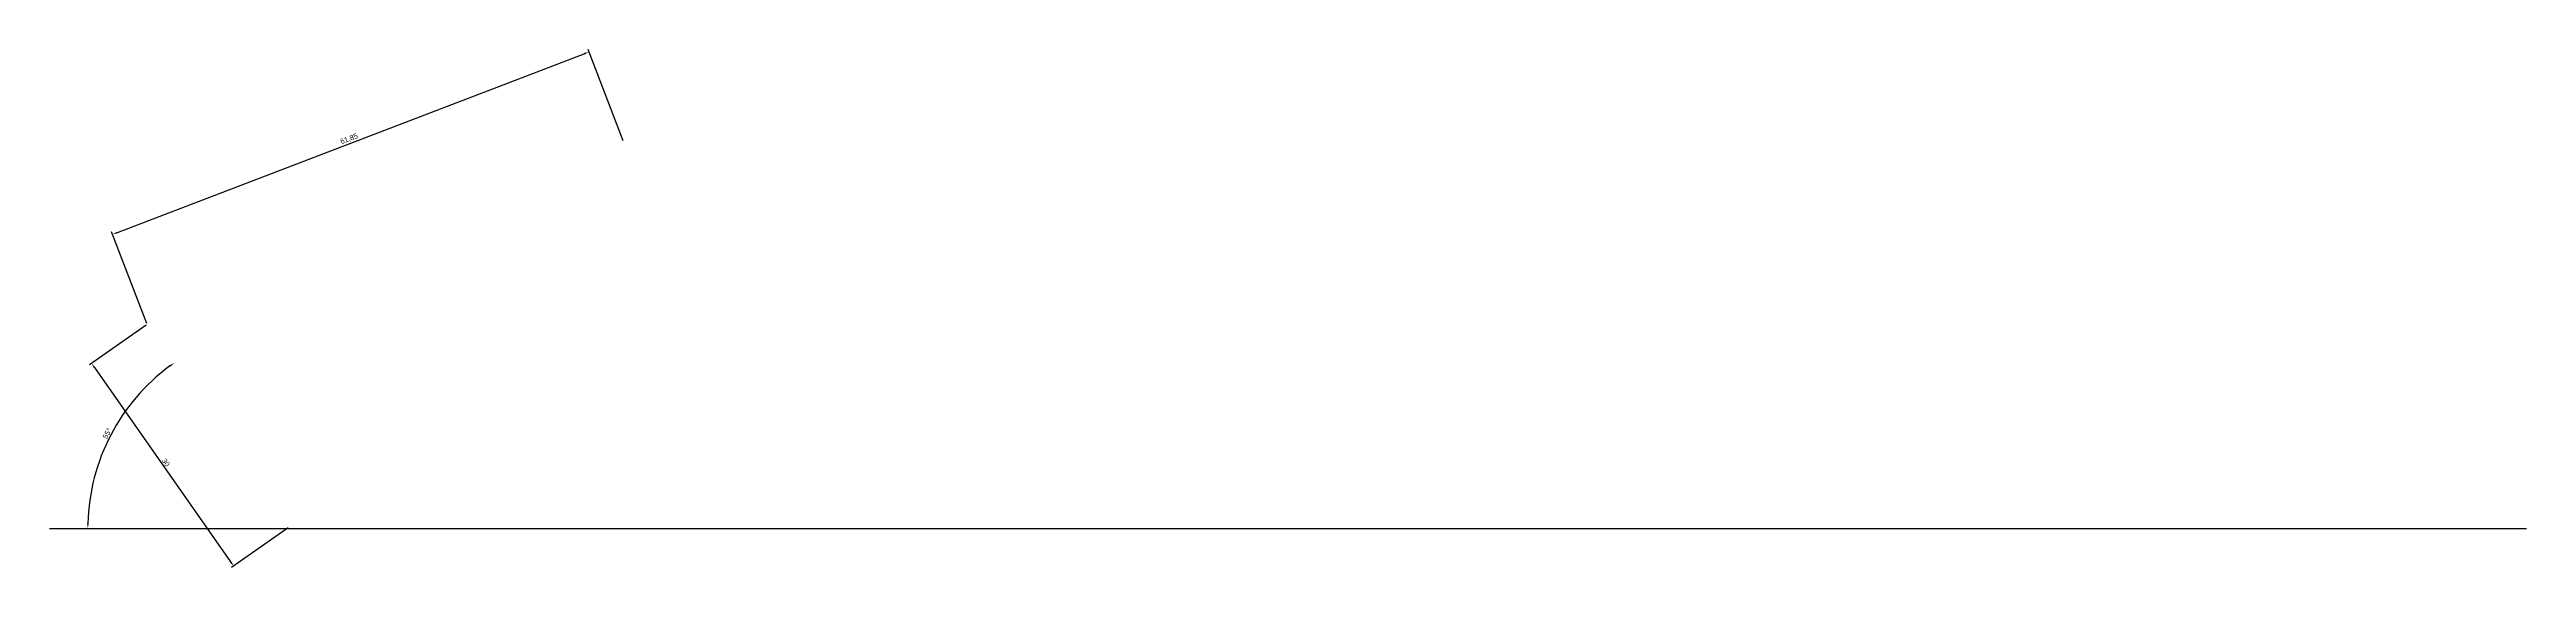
# Paper-space layout 'ex6 1' of a CAD drawing. Header units: millimetres. Extents: x 156 to 1357, y 733 to 984.
import ezdxf

# ---------------------------------------------------------------- set-up
doc = ezdxf.new("R2010")
doc.units = ezdxf.units.MM
doc.styles.get("Standard").update_dxf_attribs({"font": 'arial.ttf'})
doc.dimstyles.new('ISO-25', dxfattribs={"dimtxt": 2.5, "dimasz": 2.5, "dimexe": 1.25, "dimexo": 0.625, "dimtad": 1, "dimtxsty": 'Standard', "dimcen": 2.5, "dimadec": 0, "dimazin": 0, "dimtfac": 1, "dimtmove": 0, "dimatfit": 3, "dimfxl": 1, "dimarcsym": 0})

# ---------------------------------------------------------------- blocks, each defined once
blk = doc.blocks.new('*D12')
at = {"color": 0, "lineweight": -2, "transparency": 16777216}
for p, q in [((188.9793195433907, 895.5626359927442), (415.3213616951002, 982.2829714350326)), ((434.1927938308579, 940.0156920777999), (417.2086573683, 984.3446734120218)), ((203.1817170204373, 851.5064700108884), (186.1975805578794, 895.8354513451103))]:
    blk.add_line(p, q, dxfattribs=at)
at = {"color": 0, "transparency": 16777216}
for points in [[(415.172287809715, 982.6720576565918), (415.4704355804855, 981.8938852134734), (417.6558790244558, 983.1774147473441)], [(188.8302456580055, 895.9517222143035), (189.128393428776, 895.173549771185), (186.6448022140352, 894.6681926804325)]]:
    blk.add_solid(points, dxfattribs=at)
at = {"layer": 'Defpoints', "color": 0, "transparency": 16777216}
for p in [(417.6558790244558, 983.1774147473441), (434.4164046589358, 939.432062745461), (203.4053278485152, 850.9228406785495)]:
    blk.add_point(p, dxfattribs=at)
at = {"color": 0, "transparency": 16777216, "insert": (301.3892096287211, 940.909372860117), "char_height": 2.5, "attachment_point": 5, "rotation": 20.963756532073553}
blk.add_mtext('61,85', dxfattribs=at)
blk = doc.blocks.new('*D13')
at = {"color": 0, "lineweight": -2, "transparency": 16777216}
for p, q in [((202.8933578208346, 850.5643554058302), (175.4663558438012, 831.3597618710177)), ((177.9242369900401, 830.0288523057341), (243.8855271704144, 735.8263672124999)), ((271.7225301829642, 752.2661100911512), (244.2955282059309, 733.0615165563386))]:
    blk.add_line(p, q, dxfattribs=at)
at = {"color": 0, "transparency": 16777216}
for points in [[(178.2655503418272, 830.2678424875469), (177.5829236382531, 829.7898621239211), (176.4902958991624, 832.0767324164565)], [(244.2268405222014, 736.0653573943129), (243.5442138186273, 735.5873770306871), (245.3194682612921, 733.7784871017775)]]:
    blk.add_solid(points, dxfattribs=at)
at = {"layer": 'Defpoints', "color": 0, "transparency": 16777216}
for p in [(203.4053278485152, 850.9228406785496), (272.2345002106449, 752.6245953638706), (245.3194682612921, 733.7784871017775)]:
    blk.add_point(p, dxfattribs=at)
at = {"color": 0, "transparency": 16777216, "insert": (212.4631428329632, 784.0187156846791), "char_height": 2.5, "attachment_point": 5, "rotation": 305.0000000000016}
blk.add_mtext('30', dxfattribs=at)
blk = doc.blocks.new('*D14')
at = {"color": 0, "lineweight": -2, "transparency": 16777216}
blk.add_arc((272.6907217279676, 751.9730435132733), 98.03666615498288, 126.4611199644023, 178.5388800355993, dxfattribs=at)
at = {"color": 0, "transparency": 16777216}
for points in [[(214.1864470933789, 831.1582817341912), (214.6730923193762, 830.4818049286326), (216.459200123053, 832.2799790094033)], [(175.1025641982637, 754.4675276531631), (174.2692986055816, 754.4781529294758), (174.6540555729848, 751.9730435132734)]]:
    blk.add_solid(points, dxfattribs=at)
at = {"layer": 'Defpoints', "color": 0, "transparency": 16777216}
for p in [(203.4053278485153, 850.9228406785496), (194.0532380646713, 810.5164810096177), (156.0806994843897, 751.9730435132733), (272.2345002106449, 752.6245953638705), (1357.217520540019, 751.9730435132734)]:
    blk.add_point(p, dxfattribs=at)
at = {"color": 0, "transparency": 16777216, "insert": (184.0490835145302, 798.1169596741158), "char_height": 2.5, "attachment_point": 5, "rotation": 62.50000000000082}
blk.add_mtext('55°', dxfattribs=at)

psp = doc.layouts.new('ex6 1')

# ---------------------------------------------------------------- linework, layer by layer
psp.add_line((156.0806994843897, 751.9730435132733), (1357.217520540019, 751.9730435132733))

# ---------------------------------------------------------------- dimensions: what is measured, and where the dimension line sits
for p2, distance, picture, middle in [((434.4164046589358, 939.4320627454612), 46.846248956695575, '*D12', (301.3892096287211, 940.909372860117)), ((272.2345002106449, 752.6245953638706), -32.857187059473276, '*D13', (212.4631428329632, 784.0187156846791))]:
    dim = psp.add_aligned_dim(p1=(203.4053278485153, 850.9228406785496), p2=p2, distance=distance, dimstyle='ISO-25', override={"dimlfac": -0.25})
    dim.commit()
    dim.dimension.update_dxf_attribs({"geometry": picture, "text_midpoint": middle})
dim = psp.add_angular_dim_2l(base=(194.0532380646713, 810.5164810096177), line1=((156.0806994843897, 751.9730435132733), (1357.217520540019, 751.9730435132733)), line2=((272.2345002106449, 752.6245953638706), (203.4053278485153, 850.9228406785496)), dimstyle='ISO-25')
dim.commit()
dim.dimension.update_dxf_attribs({"geometry": '*D14', "text_midpoint": (184.0490835145303, 798.1169596741158)})

doc.saveas('drawing.dxf')
